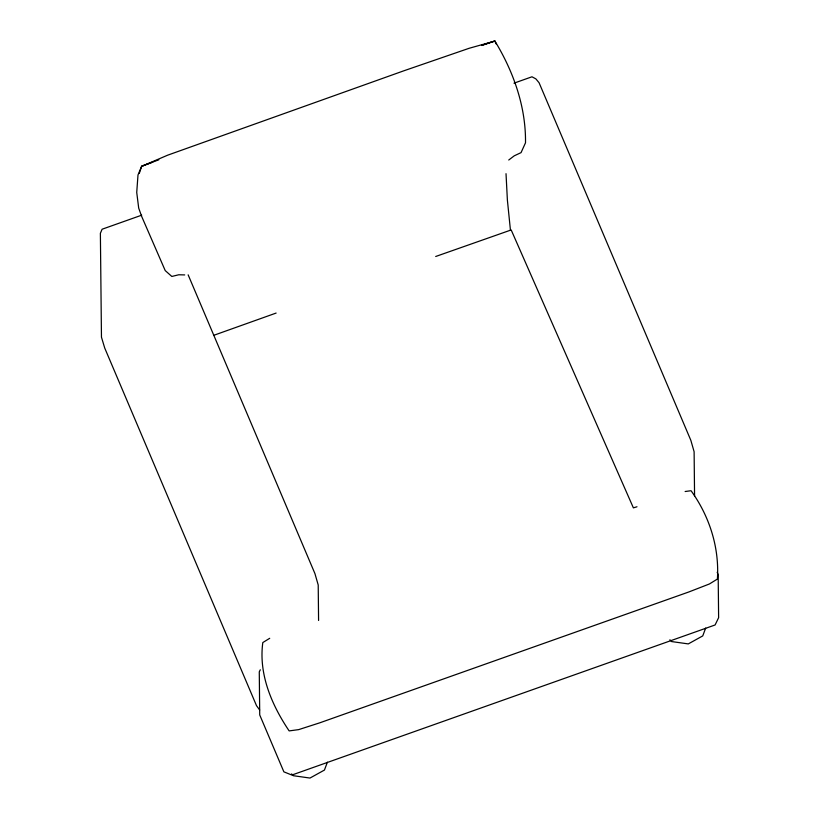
<?xml version="1.0" encoding="UTF-8"?>
<svg xmlns="http://www.w3.org/2000/svg" width="819" height="819" viewBox="0 0 819 819"><rect width="100%" height="100%" fill="white"/><g stroke="black" fill="none" stroke-linecap="round" stroke-linejoin="round"><path stroke-width="1.23" d="M139.312 173.321L141.687 166.175L158.835 159.797M327.385 762.202L324.447 770.055L309.991 778.05L293.304 775.706L291.584 773.924M705.681 628.06L702.743 635.913L688.288 643.908L671.6 641.564L669.891 639.782M141.687 166.175L137.991 174.969L136.732 192.445L138.698 208.108L141.697 216.492L165.213 270.577L171.826 276.453L178.747 274.774L184.715 274.918M260.288 669.778L259.275 671.856L259.725 714.946L283.876 771.846L291.851 775.05L715.1 624.969L718.621 617.69L718.171 574.6L717.188 572.276M508.742 160.012L514.271 155.805L521.048 152.631L525.501 142.823C525.993 106.685 513.411 71.468 494.83 40.95L481.623 45.403M269.717 638.298L262.807 642.567C258.497 674.303 271.816 705.159 289.148 730.906L298.689 729.616L319.758 722.829L688.871 591.953L709.428 583.967L717.393 579.064C719.491 547.532 709.418 516.165 691.052 490.714L685.134 491.513M152.713 162.142L142.096 166.144L167.578 155.211L403.777 70.823L469.215 48.26L494.748 41.104L481.582 45.475M213.872 335.278L276.126 313.063M141.687 215.182L102.099 229.228L100.379 233.313L101.464 337.182L104.73 348.055L256.49 705.63L259.684 710.012M513.984 83.169L531.981 76.791L535.882 78.89L539.076 82.75L690.837 440.325L694.113 451.719L694.573 496.048M435.698 256.49L511.179 229.944L633.384 507.852L636.987 506.777M494.83 40.95L496.294 44.103M188.145 274.846L314.936 573.607L318.212 585.001L318.581 620.474M510.421 229.965L507.381 200.061L506.019 173.679"/></g></svg>
